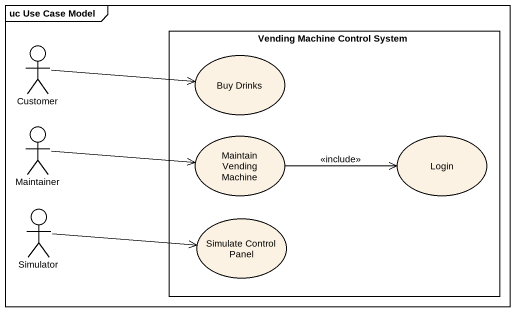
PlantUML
@startuml
mainframe uc Use Case Model
actor Customer
rectangle "Vending Machine Control System" as Vending_Machine_Control {
  usecase "Buy Drinks" as Buy_Drinks
  usecase "Maintain Vending Machine" as Maintain_Vending_Machine
  usecase Login
  usecase "Simulate Control Panel" as Simulate_Control_Panel
}
actor Maintainer
actor Simulator
Customer -right-> Buy_Drinks
Maintainer -right-> Maintain_Vending_Machine
Maintain_Vending_Machine -right-> Login : <<include>>
Simulator -right-> Simulate_Control_Panel
@enduml
